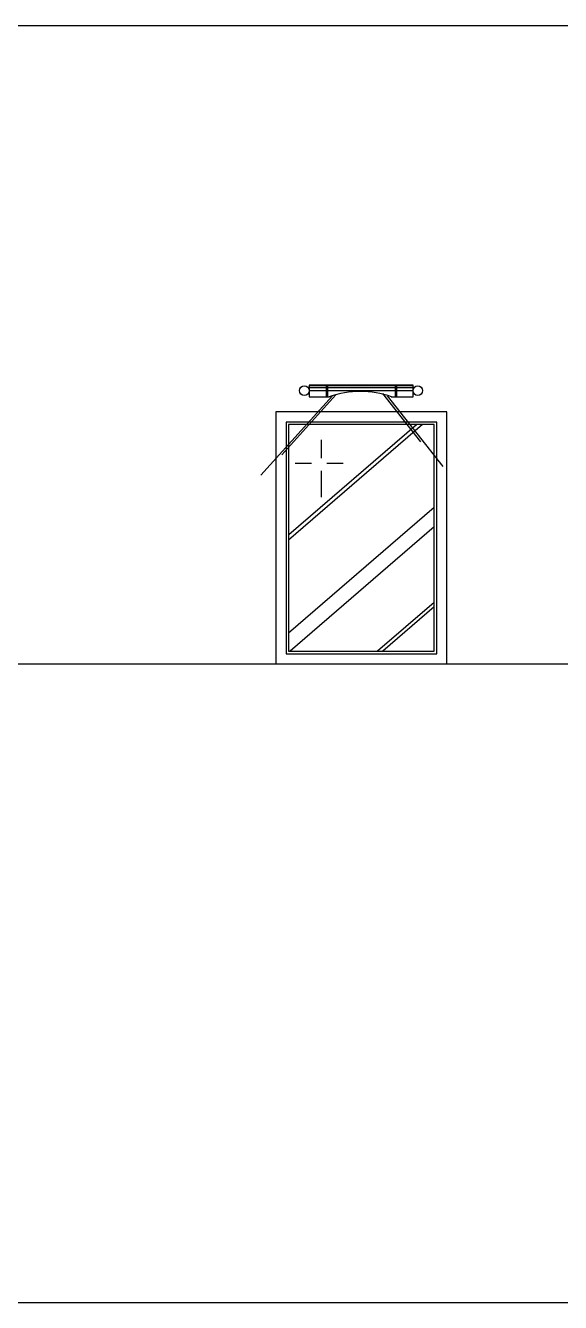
# Model space of a CAD drawing. Header units: inches. Extents: x 10 to 52.5, y 12.6 to 37.4.
# Drawn here: x 25.68 to 27.77, y 25.75 to 30.75 of the extents above; entities that cross this region are included whole.
import ezdxf

# ---------------------------------------------------------------- set-up
doc = ezdxf.new("R2010")
doc.units = ezdxf.units.IN
doc.header["$MEASUREMENT"] = 0
doc.layers.add('1', color=1, linetype='Continuous')
doc.layers.add('4', color=4, linetype='Continuous')

msp = doc.modelspace()

# ---------------------------------------------------------------- linework, layer by layer
at = {"layer": '1'}
for p, q in [((10.3636, 30.748), (30.6898, 30.748)), ((26.89, 29.3025), (26.6785, 29.0673)), ((27.1923, 29.3374), (26.7855, 29.3374)), ((27.1923, 29.3299), (26.7855, 29.3299)), ((27.1923, 29.3171), (26.7855, 29.3171)), ((26.8524, 29.3404), (26.8524, 29.2947)), ((26.8569, 29.3404), (26.8569, 29.2947)), ((27.0725, 29.3066), (27.221, 29.1175)), ((27.122, 29.3404), (27.122, 29.2947)), ((27.1273, 29.3404), (27.1273, 29.2947)), ((26.8756, 29.2963), (26.5968, 28.9869)), ((27.0909, 29.2984), (27.3083, 29.0218)), ((27.2293, 29.1854), (26.7053, 28.733)), ((27.2057, 29.1849), (26.706, 28.7534)), ((26.8325, 29.1263), (26.8325, 29.0538)), ((26.7307, 29.0339), (26.7945, 29.0339)), ((26.8325, 29.004), (26.8325, 28.9014)), ((26.8545, 29.0339), (26.9188, 29.0339)), ((27.2745, 28.8603), (26.7053, 28.3689)), ((27.2745, 28.7845), (26.711, 28.298)), ((27.2745, 28.4893), (27.0529, 28.298)), ((27.2745, 28.4712), (27.0738, 28.298)), ((10.3636, 28.248), (30.6898, 28.248)), ((10.3636, 25.748), (30.6898, 25.748))]:
    msp.add_line(p, q, dxfattribs=at)
for points in [[(26.6953, 29.1954), (26.6953, 28.288), (27.2845, 28.288), (27.2845, 29.1954)], [(26.7053, 29.1854), (26.7053, 28.298), (27.2745, 28.298), (27.2745, 29.1854)]]:
    msp.add_lwpolyline(points, close=True, dxfattribs=at)
for centre in [(26.7666, 29.3184), (27.2105, 29.3184)]:
    msp.add_circle(centre, 0.0187, dxfattribs=at)
at = {"layer": '4'}
for p, q in [((26.7855, 29.3404), (26.7855, 29.2947)), ((27.1923, 29.3404), (26.7855, 29.3404)), ((27.1923, 29.2947), (27.1923, 29.3404)), ((26.7855, 29.2947), (26.8651, 29.2947)), ((27.1067, 29.2947), (27.1923, 29.2947))]:
    msp.add_line(p, q, dxfattribs=at)
msp.add_lwpolyline([(26.6553, 29.2354), (26.6553, 28.248), (27.3245, 28.248), (27.3245, 29.2354)], close=True, dxfattribs=at)
msp.add_arc((26.9859, 28.9555), 0.36, 70.2425, 109.7575, dxfattribs=at)

doc.saveas('drawing.dxf')
